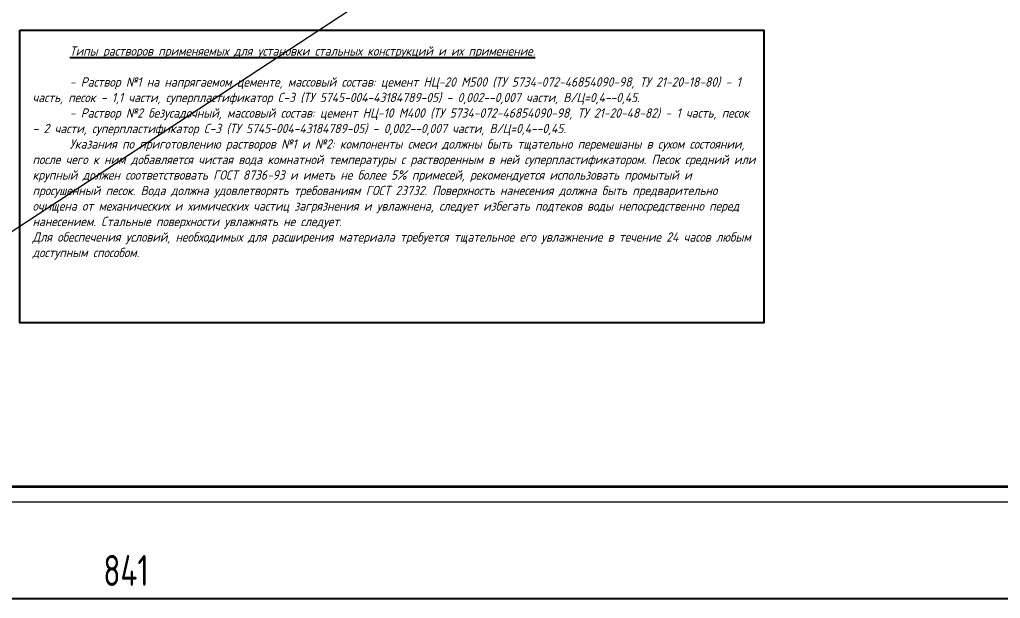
# Model space of a CAD drawing. Header units: millimetres. Extents: x 749182 to 2267578, y 70462 to 311449.
# Drawn here: x 2177329 to 2183657, y 162455 to 166190 of the extents above; entities that cross this region are included whole.
import ezdxf

# ---------------------------------------------------------------- set-up
doc = ezdxf.new("R2010")
doc.units = ezdxf.units.MM
doc.layers.get('Defpoints').update_dxf_attribs({"color": 255})
doc.layers.add('VPORTS', color=7, linetype='Continuous')
doc.layers.add('Текст', color=7, linetype='Continuous')
doc.layers.add('Размеры КР', color=164, linetype='Continuous', lineweight=9)
doc.styles.add('GOST', font='', dxfattribs={"width": 0.8, "oblique": 10})
doc.styles.add('GOST 2.304_new', font='isocpeur.ttf', dxfattribs={"width": 0.9, "oblique": 15})
doc.styles.add('БДА100', font='romand.shx', dxfattribs={"width": 0.7})
doc.styles.get('GOST').set_extended_font_data('GOST type A')
doc.dimstyles.new('БДА1', dxfattribs={"dimtxt": 2, "dimasz": 1, "dimexe": 0.7, "dimexo": 0, "dimgap": 0.8, "dimtad": 1, "dimdec": 0, "dimrnd": 1, "dimzin": 0, "dimdsep": 46, "dimtxsty": 'БДА100', "dimblk": 'OBLIQUE', "dimcen": 2, "dimdle": 1, "dimadec": 0, "dimazin": 0, "dimtfac": 1, "dimtdec": 0, "dimtmove": 1, "dimatfit": 3, "dimldrblk": 'NONE', "dimfxl": 0, "dimtolj": 1, "dimtzin": 0, "dimlwd": -1, "dimlwe": -1, "dimarcsym": 0})

# ---------------------------------------------------------------- blocks, each defined once
blk = doc.blocks.new('_Oblique')
at = {"color": 0, "linetype": 'ByBlock', "lineweight": -2}
blk.add_line((-0.5, -0.5), (0.5, 0.5), dxfattribs=at)
blk = doc.blocks.new('*D727')
at = {"layer": 'Defpoints', "color": 0, "transparency": 16777216}
for p, q in [((0, 0), (0, -34.62)), ((841, 0), (841, -34.62)), ((-5, -31.12), (846, -31.12))]:
    blk.add_line(p, q, dxfattribs=at)
for p in [(0, 0), (841, 0), (841, -31.12)]:
    blk.add_point(p, dxfattribs=at)
at = {"layer": 'Defpoints', "color": 0, "transparency": 16777216, "xscale": 5, "yscale": 5, "zscale": 5, "rotation": 180}
blk.add_blockref('_Oblique', (0, -31.12), dxfattribs=at)
at = {"layer": 'Defpoints', "color": 0, "transparency": 16777216, "xscale": 5, "yscale": 5, "zscale": 5}
blk.add_blockref('_Oblique', (841, -31.12), dxfattribs=at)
at = {"layer": 'Defpoints', "color": 0, "lineweight": 0, "transparency": 16777216, "insert": (105, -22.12), "char_height": 10, "attachment_point": 5, "style": 'БДА100'}
blk.add_mtext('\\A1;841', dxfattribs=at)
blk = doc.blocks.new('_None')
blk = doc.blocks.new('*U726')
at = {"color": 137, "lineweight": 35, "ltscale": 10}
blk.add_line((8.04, 5), (836, 5), dxfattribs=at)
at = {"color": 44, "lineweight": 20, "ltscale": 10}
blk.add_line((0, 0), (841, 0), dxfattribs=at)
at = {"color": 44, "lineweight": 13, "style": 'GOST', "oblique": 10, "width": 0.8}
for tag in ['ФОРМАТВЕРТ', 'ФОРМАТГОРИЗ']:
    blk.add_attdef(tag, (789.98, 1.6), '', height=2, dxfattribs=at)
at = {"layer": 'Defpoints', "color": 251, "lineweight": 0}
dim = blk.add_linear_dim(base=(841, -31.12), p1=(0, 0), p2=(841, 0), dimstyle='БДА1', override={"dimscale": 5}, dxfattribs=at)
dim.commit()
dim.dimension.update_dxf_attribs({"geometry": '*D727', "text_midpoint": (105, -31.12), "dimtype": 128})

msp = doc.modelspace()

# ---------------------------------------------------------------- linework, layer by layer
at = {"layer": 'VPORTS', "ltscale": 100}
msp.add_lwpolyline([(2177330.3603, 166120.5677), (2182130.9187, 166120.5677), (2182130.9187, 164234.0926), (2177330.3603, 164234.0926)], close=True, dxfattribs=at)
at = {"layer": 'Размеры КР', "lineweight": 20}
msp.add_line((2192735.5024, 174957.3869), (2174161.8114, 162778.3399), dxfattribs=at)

# ---------------------------------------------------------------- block references
at = {"xscale": 20, "yscale": 20, "zscale": 20}
msp.add_blockref('*U726', (2175915.5024, 163077.3869), dxfattribs=at)

# ---------------------------------------------------------------- texts
at = {"layer": 'Текст', "ltscale": 20, "insert": (2177411.8607, 166017.0842), "char_height": 60, "width": 4677.747784, "attachment_point": 1, "style": 'GOST 2.304_new'}
msp.add_mtext('^I{\\LТипы растворов применяемых для установки стальных конструкций и их применение.\\P}\\P^I- Раствор №1 на напрягаемом цементе, массовый состав: цемент НЦ-20 М500 (ТУ 5734-072-46854090-98, ТУ 21-20-18-80) - 1 часть, песок - {\\C5;1,1 }части, суперпластификатор С-3 (ТУ 5745-004-43184789-05) - 0,002--0,007 части, В/Ц=0,4--0,45. \\P^I- Раствор №2 безусадочный, массовый состав: цемент НЦ-10 М400 (ТУ 5734-072-46854090-98, ТУ 21-20-48-82) - 1 часть, песок - {\\C5;2\\C1; }части, суперпластификатор С-3 (ТУ 5745-004-43184789-05) - 0,002--0,007 части, В/Ц=0,4--0,45.\\P^IУказания по приготовлению растворов №1 и №2: компоненты смеси должны быть тщательно перемешаны в сухом состоянии, после чего к ним добавляется чистая вода комнатной температуры с растворенным в ней суперпластификатором. Песок средний или крупный должен соответствовать ГОСТ 8736-93 и иметь не более 5% примесей, рекомендуется использовать промытый и просушенный песок. Вода должна удовлетворять требованиям ГОСТ 23732. Поверхность нанесения должна быть предварительно очищена от механических и химических частиц загрязнения и увлажнена, следует избегать подтеков воды непосредственно перед нанесением. Стальные поверхности увлажнять не следует.\\PДля обеспечения условий, необходимых для расширения материала требуется тщательное его увлажнение в течение 24 часов любым доступным способом.', dxfattribs=at)

doc.saveas('drawing.dxf')
